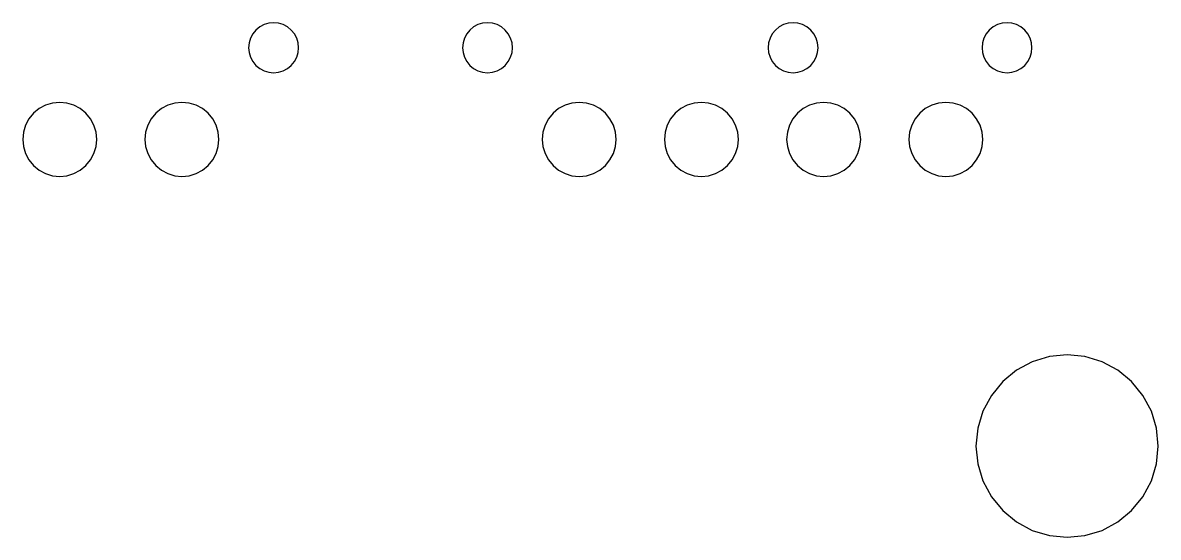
# Model space of a CAD drawing. Extents: x 3.8 to 101.3, y 3.8 to 101.3.
# Drawn here: x 54.13 to 101.33, y 3.75 to 25.13 of the extents above; entities that cross this region are included whole.
import ezdxf

# ---------------------------------------------------------------- set-up
doc = ezdxf.new("R2010")
doc.units = 0
doc.header["$LTSCALE"] = 0.000394
doc.layers.add('PLAN_1', color=7, linetype='CONTINUOUS')

msp = doc.modelspace()

# ---------------------------------------------------------------- linework, layer by layer
at = {"layer": 'PLAN_1', "color": 7}
for p, q in [((64.164337, 25.048714), (63.984814, 24.952755)), ((64.359138, 25.107803), (64.164337, 25.048714)), ((64.561722, 25.127756), (64.359138, 25.107803)), ((64.764297, 25.107803), (64.561722, 25.127756)), ((64.959091, 25.048714), (64.764297, 25.107803)), ((65.138626, 24.952755), (64.959091, 25.048714)), ((73.054337, 25.048714), (72.874817, 24.952755)), ((73.249138, 25.107803), (73.054337, 25.048714)), ((73.451721, 25.127756), (73.249138, 25.107803)), ((73.654297, 25.107803), (73.451721, 25.127756)), ((73.849091, 25.048714), (73.654297, 25.107803)), ((74.028618, 24.952755), (73.849091, 25.048714)), ((85.754341, 25.048714), (85.574814, 24.952755)), ((85.949135, 25.107803), (85.754341, 25.048714)), ((86.151718, 25.127756), (85.949135, 25.107803)), ((86.354301, 25.107803), (86.151718, 25.127756)), ((86.549095, 25.048714), (86.354301, 25.107803)), ((86.728622, 24.952755), (86.549095, 25.048714)), ((94.644341, 25.048714), (94.464813, 24.952755)), ((94.839134, 25.107803), (94.644341, 25.048714)), ((95.041718, 25.127756), (94.839134, 25.107803)), ((95.244301, 25.107803), (95.041718, 25.127756)), ((95.439095, 25.048714), (95.244301, 25.107803)), ((95.618622, 24.952755), (95.439095, 25.048714)), ((63.698322, 24.666262), (63.602364, 24.486736)), ((63.827461, 24.823618), (63.698322, 24.666262)), ((63.984814, 24.952755), (63.827461, 24.823618)), ((65.295975, 24.823618), (65.138626, 24.952755)), ((65.42511, 24.666262), (65.295975, 24.823618)), ((65.521072, 24.486736), (65.42511, 24.666262)), ((72.588318, 24.666262), (72.492363, 24.486736)), ((72.717461, 24.823618), (72.588318, 24.666262)), ((72.874817, 24.952755), (72.717461, 24.823618)), ((74.185974, 24.823618), (74.028618, 24.952755)), ((74.315109, 24.666262), (74.185974, 24.823618)), ((74.411072, 24.486736), (74.315109, 24.666262)), ((85.288322, 24.666262), (85.192368, 24.486736)), ((85.417458, 24.823618), (85.288322, 24.666262)), ((85.574814, 24.952755), (85.417458, 24.823618)), ((86.885979, 24.823618), (86.728622, 24.952755)), ((87.015114, 24.666262), (86.885979, 24.823618)), ((87.111069, 24.486736), (87.015114, 24.666262)), ((94.178322, 24.666262), (94.082359, 24.486736)), ((94.307457, 24.823618), (94.178322, 24.666262)), ((94.464813, 24.952755), (94.307457, 24.823618)), ((95.77597, 24.823618), (95.618622, 24.952755)), ((95.905113, 24.666262), (95.77597, 24.823618)), ((96.001068, 24.486736), (95.905113, 24.666262)), ((63.543274, 24.291941), (63.523319, 24.089359)), ((63.523319, 24.089359), (63.543274, 23.886778)), ((63.602364, 24.486736), (63.543274, 24.291941)), ((65.580162, 24.291941), (65.521072, 24.486736)), ((65.600113, 24.089359), (65.580162, 24.291941)), ((65.580162, 23.886778), (65.600113, 24.089359)), ((72.433273, 24.291941), (72.413315, 24.089359)), ((72.413315, 24.089359), (72.433273, 23.886778)), ((72.492363, 24.486736), (72.433273, 24.291941)), ((74.470161, 24.291941), (74.411072, 24.486736)), ((74.490112, 24.089359), (74.470161, 24.291941)), ((74.470161, 23.886778), (74.490112, 24.089359)), ((85.13327, 24.291941), (85.113319, 24.089359)), ((85.113319, 24.089359), (85.13327, 23.886778)), ((85.192368, 24.486736), (85.13327, 24.291941)), ((87.170166, 24.291941), (87.111069, 24.486736)), ((87.190117, 24.089359), (87.170166, 24.291941)), ((87.170166, 23.886778), (87.190117, 24.089359)), ((94.02327, 24.291941), (94.003319, 24.089359)), ((94.003319, 24.089359), (94.02327, 23.886778)), ((94.082359, 24.486736), (94.02327, 24.291941)), ((96.060165, 24.291941), (96.001068, 24.486736)), ((96.080116, 24.089359), (96.060165, 24.291941)), ((96.060165, 23.886778), (96.080116, 24.089359)), ((63.543274, 23.886778), (63.602364, 23.691982)), ((63.602364, 23.691982), (63.698322, 23.512457)), ((65.42511, 23.512457), (65.521072, 23.691982)), ((65.521072, 23.691982), (65.580162, 23.886778)), ((72.433273, 23.886778), (72.492363, 23.691982)), ((72.492363, 23.691982), (72.588318, 23.512457)), ((74.315109, 23.512457), (74.411072, 23.691982)), ((74.411072, 23.691982), (74.470161, 23.886778)), ((85.13327, 23.886778), (85.192368, 23.691982)), ((85.192368, 23.691982), (85.288322, 23.512457)), ((87.015114, 23.512457), (87.111069, 23.691982)), ((87.111069, 23.691982), (87.170166, 23.886778)), ((94.02327, 23.886778), (94.082359, 23.691982)), ((94.082359, 23.691982), (94.178322, 23.512457)), ((95.905113, 23.512457), (96.001068, 23.691982)), ((96.001068, 23.691982), (96.060165, 23.886778)), ((63.698322, 23.512457), (63.827461, 23.355101)), ((63.827461, 23.355101), (63.984814, 23.225964)), ((63.984814, 23.225964), (64.164337, 23.130005)), ((64.164337, 23.130005), (64.359138, 23.070915)), ((64.764297, 23.070915), (64.959091, 23.130005)), ((64.959091, 23.130005), (65.138626, 23.225964)), ((65.138626, 23.225964), (65.295975, 23.355101)), ((65.295975, 23.355101), (65.42511, 23.512457)), ((72.588318, 23.512457), (72.717461, 23.355101)), ((72.717461, 23.355101), (72.874817, 23.225964)), ((72.874817, 23.225964), (73.054337, 23.130005)), ((73.054337, 23.130005), (73.249138, 23.070915)), ((73.654297, 23.070915), (73.849091, 23.130005)), ((73.849091, 23.130005), (74.028618, 23.225964)), ((74.028618, 23.225964), (74.185974, 23.355101)), ((74.185974, 23.355101), (74.315109, 23.512457)), ((85.288322, 23.512457), (85.417458, 23.355101)), ((85.417458, 23.355101), (85.574814, 23.225964)), ((85.574814, 23.225964), (85.754341, 23.130005)), ((85.754341, 23.130005), (85.949135, 23.070915)), ((86.354301, 23.070915), (86.549095, 23.130005)), ((86.549095, 23.130005), (86.728622, 23.225964)), ((86.728622, 23.225964), (86.885979, 23.355101)), ((86.885979, 23.355101), (87.015114, 23.512457)), ((94.178322, 23.512457), (94.307457, 23.355101)), ((94.307457, 23.355101), (94.464813, 23.225964)), ((94.464813, 23.225964), (94.644341, 23.130005)), ((94.644341, 23.130005), (94.839134, 23.070915)), ((95.244301, 23.070915), (95.439095, 23.130005)), ((95.439095, 23.130005), (95.618622, 23.225964)), ((95.618622, 23.225964), (95.77597, 23.355101)), ((95.77597, 23.355101), (95.905113, 23.512457)), ((64.359138, 23.070915), (64.561722, 23.050962)), ((64.561722, 23.050962), (64.764297, 23.070915)), ((73.249138, 23.070915), (73.451721, 23.050962)), ((73.451721, 23.050962), (73.654297, 23.070915)), ((85.949135, 23.070915), (86.151718, 23.050962)), ((86.151718, 23.050962), (86.354301, 23.070915)), ((94.839134, 23.070915), (95.041718, 23.050962)), ((95.041718, 23.050962), (95.244301, 23.070915)), ((55.371593, 21.788195), (55.083, 21.700651)), ((55.671719, 21.817755), (55.371593, 21.788195)), ((55.971844, 21.788195), (55.671719, 21.817755)), ((56.260437, 21.700651), (55.971844, 21.788195)), ((60.451591, 21.788195), (60.162998, 21.700651)), ((60.751717, 21.817755), (60.451591, 21.788195)), ((61.051842, 21.788195), (60.751717, 21.817755)), ((61.340435, 21.700651), (61.051842, 21.788195)), ((76.961594, 21.788195), (76.673004, 21.700651)), ((77.261719, 21.817755), (76.961594, 21.788195)), ((77.561844, 21.788195), (77.261719, 21.817755)), ((77.850433, 21.700651), (77.561844, 21.788195)), ((82.041588, 21.788195), (81.752998, 21.700651)), ((82.341721, 21.817755), (82.041588, 21.788195)), ((82.641846, 21.788195), (82.341721, 21.817755)), ((82.930435, 21.700651), (82.641846, 21.788195)), ((87.12159, 21.788195), (86.833, 21.700651)), ((87.421722, 21.817755), (87.12159, 21.788195)), ((87.721848, 21.788195), (87.421722, 21.817755)), ((88.010437, 21.700651), (87.721848, 21.788195)), ((92.201591, 21.788195), (91.912994, 21.700651)), ((92.501717, 21.817755), (92.201591, 21.788195)), ((92.801842, 21.788195), (92.501717, 21.817755)), ((93.090439, 21.700651), (92.801842, 21.788195)), ((54.583908, 21.367168), (54.39259, 21.134047)), ((54.817032, 21.558489), (54.583908, 21.367168)), ((55.083, 21.700651), (54.817032, 21.558489)), ((56.526405, 21.558489), (56.260437, 21.700651)), ((56.759529, 21.367168), (56.526405, 21.558489)), ((56.950848, 21.134047), (56.759529, 21.367168)), ((59.663906, 21.367168), (59.472588, 21.134047)), ((59.89703, 21.558489), (59.663906, 21.367168)), ((60.162998, 21.700651), (59.89703, 21.558489)), ((61.606403, 21.558489), (61.340435, 21.700651)), ((61.839527, 21.367168), (61.606403, 21.558489)), ((62.030846, 21.134047), (61.839527, 21.367168)), ((76.173904, 21.367168), (75.98259, 21.134047)), ((76.407028, 21.558489), (76.173904, 21.367168)), ((76.673004, 21.700651), (76.407028, 21.558489)), ((78.116409, 21.558489), (77.850433, 21.700651)), ((78.349533, 21.367168), (78.116409, 21.558489)), ((78.540848, 21.134047), (78.349533, 21.367168)), ((81.253906, 21.367168), (81.062584, 21.134047)), ((81.48703, 21.558489), (81.253906, 21.367168)), ((81.752998, 21.700651), (81.48703, 21.558489)), ((83.196404, 21.558489), (82.930435, 21.700651)), ((83.429527, 21.367168), (83.196404, 21.558489)), ((83.62085, 21.134047), (83.429527, 21.367168)), ((86.333908, 21.367168), (86.142586, 21.134047)), ((86.567032, 21.558489), (86.333908, 21.367168)), ((86.833, 21.700651), (86.567032, 21.558489)), ((88.276405, 21.558489), (88.010437, 21.700651)), ((88.509529, 21.367168), (88.276405, 21.558489)), ((88.700851, 21.134047), (88.509529, 21.367168)), ((91.413902, 21.367168), (91.222588, 21.134047)), ((91.647026, 21.558489), (91.413902, 21.367168)), ((91.912994, 21.700651), (91.647026, 21.558489)), ((93.356407, 21.558489), (93.090439, 21.700651)), ((93.589531, 21.367168), (93.356407, 21.558489)), ((93.780846, 21.134047), (93.589531, 21.367168)), ((54.250423, 20.868076), (54.16288, 20.579485)), ((54.39259, 21.134047), (54.250423, 20.868076)), ((57.093014, 20.868076), (56.950848, 21.134047)), ((57.180557, 20.579485), (57.093014, 20.868076)), ((59.330421, 20.868076), (59.242878, 20.579485)), ((59.472588, 21.134047), (59.330421, 20.868076)), ((62.173012, 20.868076), (62.030846, 21.134047)), ((62.260555, 20.579485), (62.173012, 20.868076)), ((75.840424, 20.868076), (75.752884, 20.579485)), ((75.98259, 21.134047), (75.840424, 20.868076)), ((78.683014, 20.868076), (78.540848, 21.134047)), ((78.770554, 20.579485), (78.683014, 20.868076)), ((80.920425, 20.868076), (80.832878, 20.579485)), ((81.062584, 21.134047), (80.920425, 20.868076)), ((83.763008, 20.868076), (83.62085, 21.134047)), ((83.850555, 20.579485), (83.763008, 20.868076)), ((86.000427, 20.868076), (85.91288, 20.579485)), ((86.142586, 21.134047), (86.000427, 20.868076)), ((88.84301, 20.868076), (88.700851, 21.134047)), ((88.930557, 20.579485), (88.84301, 20.868076)), ((91.080421, 20.868076), (90.992882, 20.579485)), ((91.222588, 21.134047), (91.080421, 20.868076)), ((93.923012, 20.868076), (93.780846, 21.134047)), ((94.010551, 20.579485), (93.923012, 20.868076)), ((54.16288, 20.579485), (54.13332, 20.279358)), ((57.210117, 20.279358), (57.180557, 20.579485)), ((59.242878, 20.579485), (59.213318, 20.279358)), ((62.290115, 20.279358), (62.260555, 20.579485)), ((75.752884, 20.579485), (75.72332, 20.279358)), ((78.800117, 20.279358), (78.770554, 20.579485)), ((80.832878, 20.579485), (80.803322, 20.279358)), ((83.880112, 20.279358), (83.850555, 20.579485)), ((85.91288, 20.579485), (85.883324, 20.279358)), ((88.960114, 20.279358), (88.930557, 20.579485)), ((90.992882, 20.579485), (90.963318, 20.279358)), ((94.040115, 20.279358), (94.010551, 20.579485)), ((54.13332, 20.279358), (54.16288, 19.979231)), ((54.16288, 19.979231), (54.250423, 19.690639)), ((57.093014, 19.690639), (57.180557, 19.979231)), ((57.180557, 19.979231), (57.210117, 20.279358)), ((59.213318, 20.279358), (59.242878, 19.979231)), ((59.242878, 19.979231), (59.330421, 19.690639)), ((62.173012, 19.690639), (62.260555, 19.979231)), ((62.260555, 19.979231), (62.290115, 20.279358)), ((75.72332, 20.279358), (75.752884, 19.979231)), ((75.752884, 19.979231), (75.840424, 19.690639)), ((78.683014, 19.690639), (78.770554, 19.979231)), ((78.770554, 19.979231), (78.800117, 20.279358)), ((80.803322, 20.279358), (80.832878, 19.979231)), ((80.832878, 19.979231), (80.920425, 19.690639)), ((83.763008, 19.690639), (83.850555, 19.979231)), ((83.850555, 19.979231), (83.880112, 20.279358)), ((85.883324, 20.279358), (85.91288, 19.979231)), ((85.91288, 19.979231), (86.000427, 19.690639)), ((88.84301, 19.690639), (88.930557, 19.979231)), ((88.930557, 19.979231), (88.960114, 20.279358)), ((90.963318, 20.279358), (90.992882, 19.979231)), ((90.992882, 19.979231), (91.080421, 19.690639)), ((93.923012, 19.690639), (94.010551, 19.979231)), ((94.010551, 19.979231), (94.040115, 20.279358)), ((54.250423, 19.690639), (54.39259, 19.424669)), ((54.39259, 19.424669), (54.583908, 19.191547)), ((56.759529, 19.191547), (56.950848, 19.424669)), ((56.950848, 19.424669), (57.093014, 19.690639)), ((59.330421, 19.690639), (59.472588, 19.424669)), ((59.472588, 19.424669), (59.663906, 19.191547)), ((61.839527, 19.191547), (62.030846, 19.424669)), ((62.030846, 19.424669), (62.173012, 19.690639)), ((75.840424, 19.690639), (75.98259, 19.424669)), ((75.98259, 19.424669), (76.173904, 19.191547)), ((78.349533, 19.191547), (78.540848, 19.424669)), ((78.540848, 19.424669), (78.683014, 19.690639)), ((80.920425, 19.690639), (81.062584, 19.424669)), ((81.062584, 19.424669), (81.253906, 19.191547)), ((83.429527, 19.191547), (83.62085, 19.424669)), ((83.62085, 19.424669), (83.763008, 19.690639)), ((86.000427, 19.690639), (86.142586, 19.424669)), ((86.142586, 19.424669), (86.333908, 19.191547)), ((88.509529, 19.191547), (88.700851, 19.424669)), ((88.700851, 19.424669), (88.84301, 19.690639)), ((91.080421, 19.690639), (91.222588, 19.424669)), ((91.222588, 19.424669), (91.413902, 19.191547)), ((93.589531, 19.191547), (93.780846, 19.424669)), ((93.780846, 19.424669), (93.923012, 19.690639)), ((54.583908, 19.191547), (54.817032, 19.000227)), ((54.817032, 19.000227), (55.083, 18.858065)), ((56.260437, 18.858065), (56.526405, 19.000227)), ((56.526405, 19.000227), (56.759529, 19.191547)), ((59.663906, 19.191547), (59.89703, 19.000227)), ((59.89703, 19.000227), (60.162998, 18.858065)), ((61.340435, 18.858065), (61.606403, 19.000227)), ((61.606403, 19.000227), (61.839527, 19.191547)), ((76.173904, 19.191547), (76.407028, 19.000227)), ((76.407028, 19.000227), (76.672997, 18.858065)), ((77.850441, 18.858065), (78.116409, 19.000227)), ((78.116409, 19.000227), (78.349533, 19.191547)), ((81.253906, 19.191547), (81.48703, 19.000227)), ((81.48703, 19.000227), (81.752998, 18.858065)), ((82.930435, 18.858065), (83.196404, 19.000227)), ((83.196404, 19.000227), (83.429527, 19.191547)), ((86.333908, 19.191547), (86.567032, 19.000227)), ((86.567032, 19.000227), (86.833, 18.858065)), ((88.010437, 18.858065), (88.276405, 19.000227)), ((88.276405, 19.000227), (88.509529, 19.191547)), ((91.413902, 19.191547), (91.647026, 19.000227)), ((91.647026, 19.000227), (91.912994, 18.858065)), ((93.090439, 18.858065), (93.356407, 19.000227)), ((93.356407, 19.000227), (93.589531, 19.191547)), ((55.083, 18.858065), (55.371593, 18.770521)), ((55.371593, 18.770521), (55.671719, 18.740961)), ((55.671719, 18.740961), (55.971844, 18.770521)), ((55.971844, 18.770521), (56.260437, 18.858065)), ((60.162998, 18.858065), (60.451591, 18.770521)), ((60.451591, 18.770521), (60.751717, 18.740961)), ((60.751717, 18.740961), (61.051842, 18.770521)), ((61.051842, 18.770521), (61.340435, 18.858065)), ((76.672997, 18.858065), (76.961594, 18.770521)), ((76.961594, 18.770521), (77.261719, 18.740961)), ((77.261719, 18.740961), (77.561844, 18.770521)), ((77.561844, 18.770521), (77.850441, 18.858065)), ((81.752998, 18.858065), (82.041588, 18.770521)), ((82.041588, 18.770521), (82.341721, 18.740961)), ((82.341721, 18.740961), (82.641846, 18.770521)), ((82.641846, 18.770521), (82.930435, 18.858065)), ((86.833, 18.858065), (87.12159, 18.770521)), ((87.12159, 18.770521), (87.421722, 18.740961)), ((87.421722, 18.740961), (87.721848, 18.770521)), ((87.721848, 18.770521), (88.010437, 18.858065)), ((91.912994, 18.858065), (92.201591, 18.770521)), ((92.201591, 18.770521), (92.501717, 18.740961)), ((92.501717, 18.740961), (92.801842, 18.770521)), ((92.801842, 18.770521), (93.090439, 18.858065)), ((97.541077, 11.327117), (96.801994, 11.254324)), ((98.280159, 11.254324), (97.541077, 11.327117)), ((96.091316, 11.038743), (95.436356, 10.688657)), ((96.801994, 11.254324), (96.091316, 11.038743)), ((98.990829, 11.038743), (98.280159, 11.254324)), ((99.645798, 10.688657), (98.990829, 11.038743)), ((95.436356, 10.688657), (94.862274, 10.217522)), ((100.219879, 10.217522), (99.645798, 10.688657)), ((94.862274, 10.217522), (94.391136, 9.64344)), ((100.691017, 9.64344), (100.219879, 10.217522)), ((94.391136, 9.64344), (94.041054, 8.988477)), ((101.0411, 8.988477), (100.691017, 9.64344)), ((94.041054, 8.988477), (93.82547, 8.2778)), ((101.256683, 8.2778), (101.0411, 8.988477)), ((93.82547, 8.2778), (93.752678, 7.53872)), ((101.329475, 7.538719), (101.256683, 8.2778)), ((93.752678, 7.53872), (93.82547, 6.79964)), ((101.256683, 6.79964), (101.329475, 7.538719)), ((93.82547, 6.79964), (94.041054, 6.088963)), ((101.0411, 6.088963), (101.256683, 6.79964)), ((94.041054, 6.088963), (94.391136, 5.433999)), ((100.69101, 5.433999), (101.0411, 6.088963)), ((94.391136, 5.433999), (94.862274, 4.859918)), ((100.219879, 4.859918), (100.69101, 5.433999)), ((94.862274, 4.859918), (95.436356, 4.388782)), ((99.645798, 4.388783), (100.219879, 4.859918)), ((95.436356, 4.388782), (96.091316, 4.038697)), ((98.990837, 4.038697), (99.645798, 4.388783)), ((96.091316, 4.038697), (96.801994, 3.823115)), ((96.801994, 3.823115), (97.541077, 3.750322)), ((97.541077, 3.750322), (98.280159, 3.823115)), ((98.280159, 3.823115), (98.990837, 4.038697))]:
    msp.add_line(p, q, dxfattribs=at)

doc.saveas('drawing.dxf')
